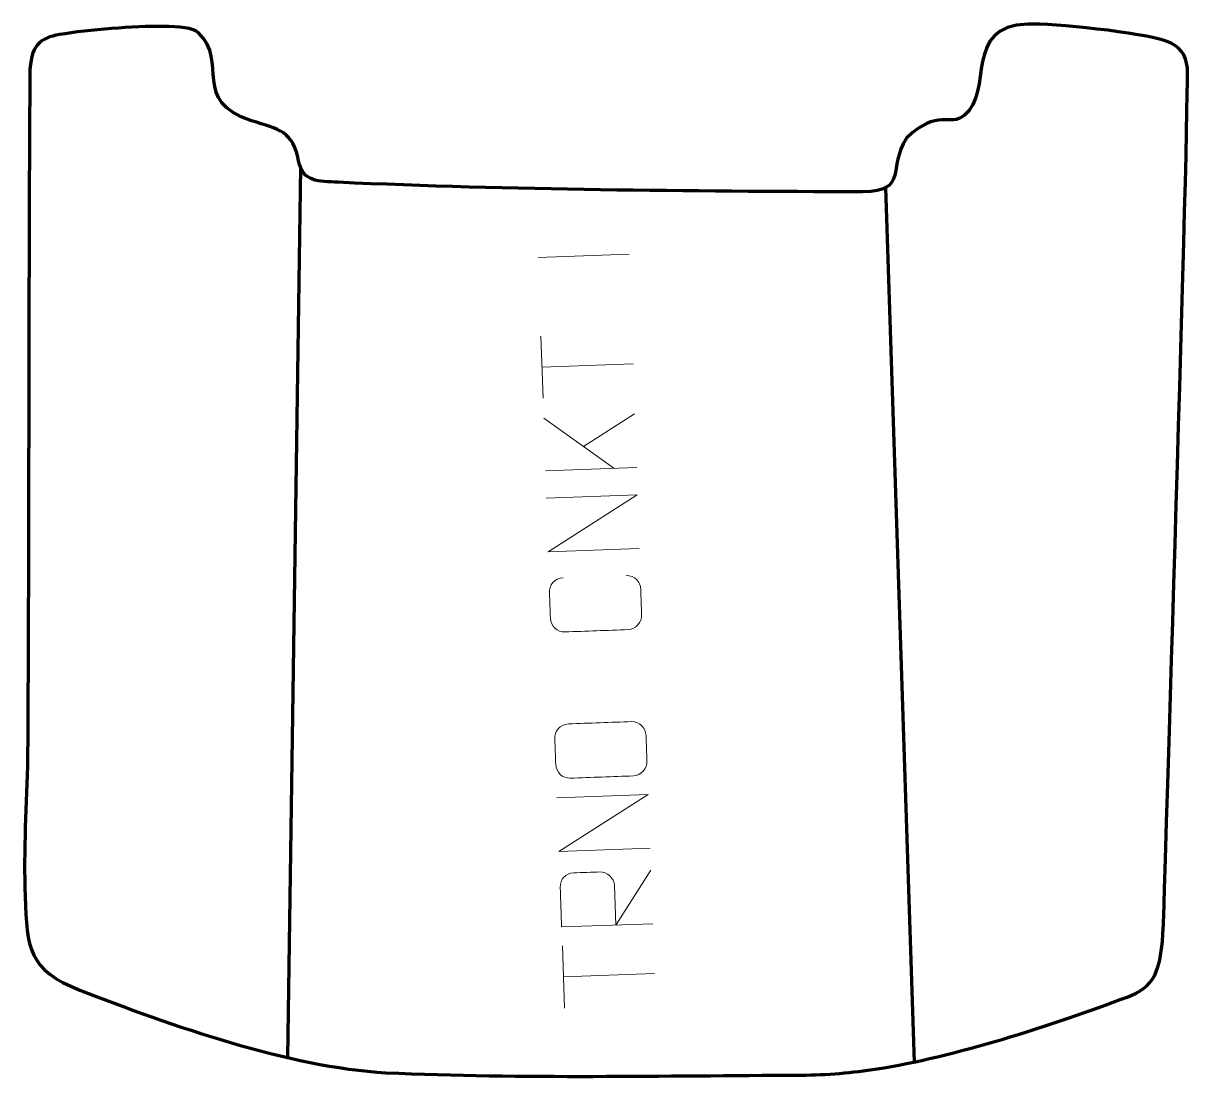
# Model space of a CAD drawing. Header units: millimetres. Extents: x 1059 to 1378, y 258 to 547.
import ezdxf

# ---------------------------------------------------------------- set-up
doc = ezdxf.new("R2010")
doc.units = ezdxf.units.MM
doc.header["$MEASUREMENT"] = 0
doc.layers.add('layer 2', color=7, linetype='Continuous')
doc.layers.add('layer 3', color=7, linetype='Continuous')

msp = doc.modelspace()

# ---------------------------------------------------------------- linework, layer by layer
at = {"layer": 'layer 2', "color": 142, "lineweight": 158}
for points in [[(1134.6045, 507.5149), (1134.6045, 507.5149), (1131.0474, 264.1784), (1131.0474, 264.1784)], [(1294.5126, 501.9647), (1294.5126, 501.9647), (1302.3507, 262.9623), (1302.3507, 262.9623)]]:
    msp.add_open_spline(points, degree=3, dxfattribs=at)
at = {"layer": 'layer 3', "color": 242, "lineweight": 158}
msp.add_open_spline([(1370.4914, 300.5712), (1369.9656, 286.8901), (1367.7554, 283.4908), (1360.5813, 280.7333), (1360.5813, 280.7333), (1340.8765, 273.1594), (1312.5761, 264.224), (1292.2769, 261.0866), (1292.2769, 261.0866), (1285.4946, 260.0383), (1278.5729, 259.4184), (1271.423, 259.3903), (1271.423, 259.3903), (1233.7962, 259.2423), (1195.4819, 258.4058), (1157.9258, 260.0157), (1157.9258, 260.0157), (1131.528, 261.5629), (1099.0735, 272.9717), (1074.3185, 282.6038), (1074.3185, 282.6038), (1060.0618, 288.151), (1059.8736, 294.1298), (1059.3238, 308.1658), (1059.3238, 308.1658), (1058.8268, 320.8538), (1059.7172, 333.5082), (1059.98, 346.1814), (1059.98, 346.1814), (1060.4264, 408.427), (1060.187, 470.6751), (1060.6064, 532.9197), (1060.6064, 532.9197), (1060.6601, 540.8946), (1063.4789, 542.9606), (1068.6966, 543.8334), (1068.6966, 543.8334), (1076.8588, 545.1984), (1089.0558, 546.1509), (1097.0232, 546.0802), (1097.0232, 546.0802), (1101.4137, 546.0413), (1105.257, 545.7199), (1106.7475, 544.3087), (1106.7475, 544.3087), (1115.1428, 536.36), (1104.5891, 525.5849), (1121.2343, 520.3006), (1121.2343, 520.3006), (1128.7666, 517.9093), (1132.5738, 517.4217), (1134.09, 509.312), (1134.09, 509.312), (1135.1686, 503.5429), (1139.5981, 503.7032), (1144.9191, 503.4629), (1144.9191, 503.4629), (1192.3967, 501.3179), (1240.8122, 501.018), (1288.331, 500.8159), (1288.331, 500.8159), (1300.8978, 501.1769), (1294.8776, 507.1483), (1300.2864, 515.5447), (1300.2864, 515.5447), (1308.9494, 523.8946), (1311.9717, 518.4352), (1316.0648, 521.7531), (1316.0648, 521.7531), (1324.2199, 528.3637), (1315.4701, 546.1801), (1333.4529, 546.7196), (1333.4529, 546.7196), (1340.1296, 546.9199), (1364.663, 544.4549), (1371.2364, 542.0336), (1371.2364, 542.0336), (1375.1991, 540.5739), (1376.6701, 538.4033), (1377.0463, 534.7215), (1377.0463, 534.7215), (1377.681, 528.5087), (1370.4914, 300.5712), (1370.4914, 300.5712)], degree=3, knots=[0, 0, 0, 0, 0.04545455, 0.04545455, 0.04545455, 0.04545455, 0.09090909, 0.09090909, 0.09090909, 0.09090909, 0.13636364, 0.13636364, 0.13636364, 0.13636364, 0.18181818, 0.18181818, 0.18181818, 0.18181818, 0.22727273, 0.22727273, 0.22727273, 0.22727273, 0.27272727, 0.27272727, 0.27272727, 0.27272727, 0.31818182, 0.31818182, 0.31818182, 0.31818182, 0.36363636, 0.36363636, 0.36363636, 0.36363636, 0.40909091, 0.40909091, 0.40909091, 0.40909091, 0.45454545, 0.45454545, 0.45454545, 0.45454545, 0.5, 0.5, 0.5, 0.5, 0.54545455, 0.54545455, 0.54545455, 0.54545455, 0.59090909, 0.59090909, 0.59090909, 0.59090909, 0.63636364, 0.63636364, 0.63636364, 0.63636364, 0.68181818, 0.68181818, 0.68181818, 0.68181818, 0.72727273, 0.72727273, 0.72727273, 0.72727273, 0.77272727, 0.77272727, 0.77272727, 0.77272727, 0.81818182, 0.81818182, 0.81818182, 0.81818182, 0.86363636, 0.86363636, 0.86363636, 0.86363636, 0.90909091, 0.90909091, 0.90909091, 0.90909091, 1, 1, 1, 1], dxfattribs=at)
at = {"layer": 'layer 3', "color": 250, "lineweight": 9}
for points in [[(1199.4989, 482.9187), (1199.4989, 482.9187), (1224.4566, 483.8233), (1224.4566, 483.8233)], [(1200.9271, 444.4515), (1200.9271, 444.4515), (1200.3117, 461.4276), (1200.3117, 461.4276)], [(1225.533, 453.8428), (1225.533, 453.8428), (1200.5958, 452.9389), (1200.5958, 452.9389)], [(1225.9318, 440.1989), (1225.9318, 440.1989), (1211.9344, 431.2155), (1211.9344, 431.2155)], [(1201.1021, 438.9734), (1201.1021, 438.9734), (1220.2504, 425.2818), (1220.2504, 425.2818)], [(1201.6229, 424.6066), (1201.6229, 424.6066), (1226.56, 425.5105), (1226.56, 425.5105)], [(1206.8137, 277.7248), (1206.8137, 277.7248), (1206.1983, 294.7009), (1206.1983, 294.7009)], [(1231.4196, 287.1161), (1231.4196, 287.1161), (1206.4824, 286.2122), (1206.4824, 286.2122)]]:
    msp.add_open_spline(points, degree=3, dxfattribs=at)
for points, knots in [([(1227.2052, 403.3801), (1227.2052, 403.3801), (1202.268, 402.4762), (1202.268, 402.4762), (1202.268, 402.4762), (1202.268, 402.4762), (1226.6744, 418.0253), (1226.6744, 418.0253), (1226.6744, 418.0253), (1226.6744, 418.0253), (1201.7372, 417.1214), (1201.7372, 417.1214)], [0, 0, 0, 0, 0.25, 0.25, 0.25, 0.25, 0.5, 0.5, 0.5, 0.5, 1, 1, 1, 1]), ([(1223.6526, 395.9969), (1225.9795, 395.9415), (1227.5189, 394.3189), (1227.6075, 392.173), (1227.6075, 392.173), (1227.6916, 389.8426), (1227.7761, 387.5123), (1227.8609, 385.1823), (1227.8609, 385.1823), (1228.036, 383.2624), (1226.2241, 381.2233), (1224.2078, 381.1614), (1224.2078, 381.1614), (1218.4415, 380.9528), (1212.6756, 380.7438), (1206.9101, 380.5344), (1206.9101, 380.5344), (1204.7732, 380.4612), (1202.9918, 382.1444), (1202.9273, 384.2959), (1202.9273, 384.2959), (1202.8431, 386.6201), (1202.7588, 388.9447), (1202.6746, 391.2692), (1202.6746, 391.2692), (1202.5686, 393.2133), (1203.987, 395.2574), (1206.4221, 395.3724)], [0, 0, 0, 0, 0.125, 0.125, 0.125, 0.125, 0.25, 0.25, 0.25, 0.25, 0.375, 0.375, 0.375, 0.375, 0.5, 0.5, 0.5, 0.5, 0.625, 0.625, 0.625, 0.625, 0.75, 0.75, 0.75, 0.75, 1, 1, 1, 1]), ([(1204.3763, 344.3221), (1204.2921, 346.6463), (1204.2078, 348.9709), (1204.1236, 351.2954), (1204.1236, 351.2954), (1204.0176, 353.2395), (1205.436, 355.2837), (1207.8711, 355.3986), (1207.8711, 355.3986), (1213.6142, 355.6064), (1219.3577, 355.8146), (1225.1016, 356.0232), (1225.1016, 356.0232), (1227.4285, 355.9677), (1228.9679, 354.3452), (1229.0565, 352.1992), (1229.0565, 352.1992), (1229.1406, 349.8689), (1229.2251, 347.5385), (1229.3099, 345.2086), (1229.3099, 345.2086), (1229.4849, 343.2886), (1227.6731, 341.2495), (1225.6568, 341.1876), (1225.6568, 341.1876), (1219.8905, 340.979), (1214.1246, 340.77), (1208.3591, 340.5606), (1208.3591, 340.5606), (1206.2222, 340.4874), (1204.4408, 342.1707), (1204.3763, 344.3221)], [0, 0, 0, 0, 0.11111111, 0.11111111, 0.11111111, 0.11111111, 0.22222222, 0.22222222, 0.22222222, 0.22222222, 0.33333333, 0.33333333, 0.33333333, 0.33333333, 0.44444444, 0.44444444, 0.44444444, 0.44444444, 0.55555556, 0.55555556, 0.55555556, 0.55555556, 0.66666667, 0.66666667, 0.66666667, 0.66666667, 0.77777778, 0.77777778, 0.77777778, 0.77777778, 1, 1, 1, 1]), ([(1230.1757, 321.4339), (1230.1757, 321.4339), (1205.2385, 320.53), (1205.2385, 320.53), (1205.2385, 320.53), (1205.2385, 320.53), (1229.6448, 336.0791), (1229.6448, 336.0791), (1229.6448, 336.0791), (1229.6448, 336.0791), (1204.7076, 335.1752), (1204.7076, 335.1752)], [0, 0, 0, 0, 0.25, 0.25, 0.25, 0.25, 0.5, 0.5, 0.5, 0.5, 1, 1, 1, 1]), ([(1230.9245, 300.7748), (1230.9245, 300.7748), (1205.9874, 299.8709), (1205.9874, 299.8709), (1205.9874, 299.8709), (1205.8572, 303.4634), (1205.7269, 307.0566), (1205.5967, 310.6494), (1205.5967, 310.6494), (1205.5501, 312.9745), (1206.9827, 314.5847), (1209.3477, 314.6664), (1209.3477, 314.6664), (1211.3819, 314.7397), (1214.4393, 314.8505), (1216.474, 314.9247), (1216.474, 314.9247), (1218.3484, 314.9861), (1220.3546, 313.2453), (1220.4465, 311.2379), (1220.4465, 311.2379), (1220.4465, 311.2379), (1220.839, 300.4093), (1220.839, 300.4093), (1220.839, 300.4093), (1220.839, 300.4093), (1230.3937, 315.42), (1230.3937, 315.42)], [0, 0, 0, 0, 0.125, 0.125, 0.125, 0.125, 0.25, 0.25, 0.25, 0.25, 0.375, 0.375, 0.375, 0.375, 0.5, 0.5, 0.5, 0.5, 0.625, 0.625, 0.625, 0.625, 0.75, 0.75, 0.75, 0.75, 1, 1, 1, 1])]:
    msp.add_open_spline(points, degree=3, knots=knots, dxfattribs=at)

doc.saveas('drawing.dxf')
